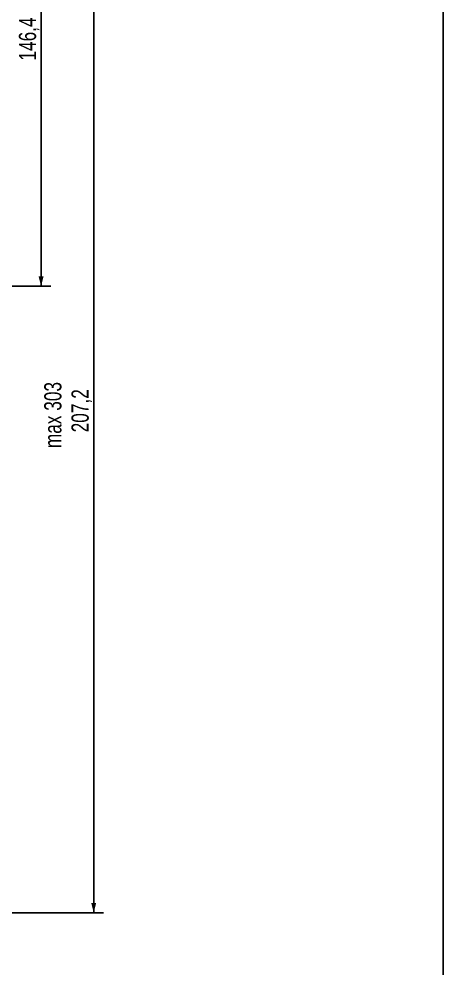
# Model space of a CAD drawing. Header units: millimetres. Extents: x 8 to 832, y 8 to 585.
# Drawn here: x 745.7 to 832, y 104.7 to 297.8 of the extents above; entities that cross this region are included whole.
import ezdxf

# ---------------------------------------------------------------- set-up
doc = ezdxf.new("R2010")
doc.units = ezdxf.units.MM
doc.layers.add('DIMENSIONS', color=2, linetype='Continuous')
doc.layers.add('OUTLINE', color=7, linetype='Continuous', lineweight=25)
doc.styles.add('SLDTEXTSTYLE0', font='TXT', dxfattribs={"width": 0.75})
doc.dimstyles.new('SLDDIMSTYLE0', dxfattribs={"dimtxt": 3.5, "dimasz": 2, "dimexe": 0, "dimexo": 0.0625, "dimgap": 0.875, "dimtad": 1, "dimrnd": 1e-09, "dimzin": 12, "dimdsep": 46, "dimtxsty": 'SLDTEXTSTYLE0', "dimsah": 1, "dimcen": 0.09, "dimadec": 0, "dimazin": 3, "dimtfac": 1, "dimtofl": 0, "dimtmove": 0, "dimatfit": 3, "dimfxl": 0, "dimfrac": 2, "dimtolj": 1, "dimtzin": 12, "dimarcsym": 0})

# ---------------------------------------------------------------- blocks, each defined once
blk = doc.blocks.new('_D_5')
at = {"layer": 'DIMENSIONS'}
for p, q in [((716.11, 323.11), (762.87, 323.11)), ((760.87, 115.91), (760.87, 323.11)), ((710.27, 115.91), (762.87, 115.91))]:
    blk.add_line(p, q, dxfattribs=at)
for points in [[(760.87, 323.11), (760.37, 321.11), (761.37, 321.11)], [(760.87, 115.91), (761.37, 117.91), (760.37, 117.91)]]:
    blk.add_solid(points, dxfattribs=at)
at = {"layer": 'DIMENSIONS', "char_height": 3.5, "attachment_point": 1, "rotation": 90, "style": 'SLDTEXTSTYLE0'}
for s, insert in [('max 303', (750.8, 210.48)), ('207,2', (756.35, 213.69))]:
    blk.add_mtext(s, dxfattribs=dict(at, insert=insert))
blk = doc.blocks.new('_D_6')
at = {"layer": 'DIMENSIONS'}
for p, q in [((720.25, 389.81), (752.15, 389.81)), ((750.15, 389.81), (750.15, 243.41)), ((720.25, 243.41), (752.15, 243.41))]:
    blk.add_line(p, q, dxfattribs=at)
for points in [[(750.15, 389.81), (749.65, 387.81), (750.65, 387.81)], [(750.15, 243.41), (750.65, 245.41), (749.65, 245.41)]]:
    blk.add_solid(points, dxfattribs=at)
at = {"layer": 'DIMENSIONS', "insert": (745.64, 289.35), "char_height": 3.5, "attachment_point": 1, "rotation": 90, "style": 'SLDTEXTSTYLE0'}
blk.add_mtext('146,4', dxfattribs=at)

msp = doc.modelspace()

# ---------------------------------------------------------------- linework, layer by layer
at = {"layer": 'OUTLINE'}
msp.add_line((832, 585), (832, 8), dxfattribs=at)

# ---------------------------------------------------------------- dimensions: what is measured, and where the dimension line sits
at = {"layer": 'DIMENSIONS'}
for base, p1, p2, text, picture, middle in [((750.147, 243.412), (719.247, 389.812), (719.247, 243.412), '<> ', '_D_6', (750.147, 295.811)), ((760.866, 323.112), (709.272, 115.913), (715.108, 323.112), 'max 303\\P<>', '_D_5', (760.866, 219.512))]:
    dim = msp.add_linear_dim(base=base, p1=p1, p2=p2, angle=90, text=text, dimstyle='SLDDIMSTYLE0', dxfattribs=at)
    dim.commit()
    dim.dimension.update_dxf_attribs({"geometry": picture, "text_midpoint": middle, "dimtype": 160})

doc.saveas('drawing.dxf')
